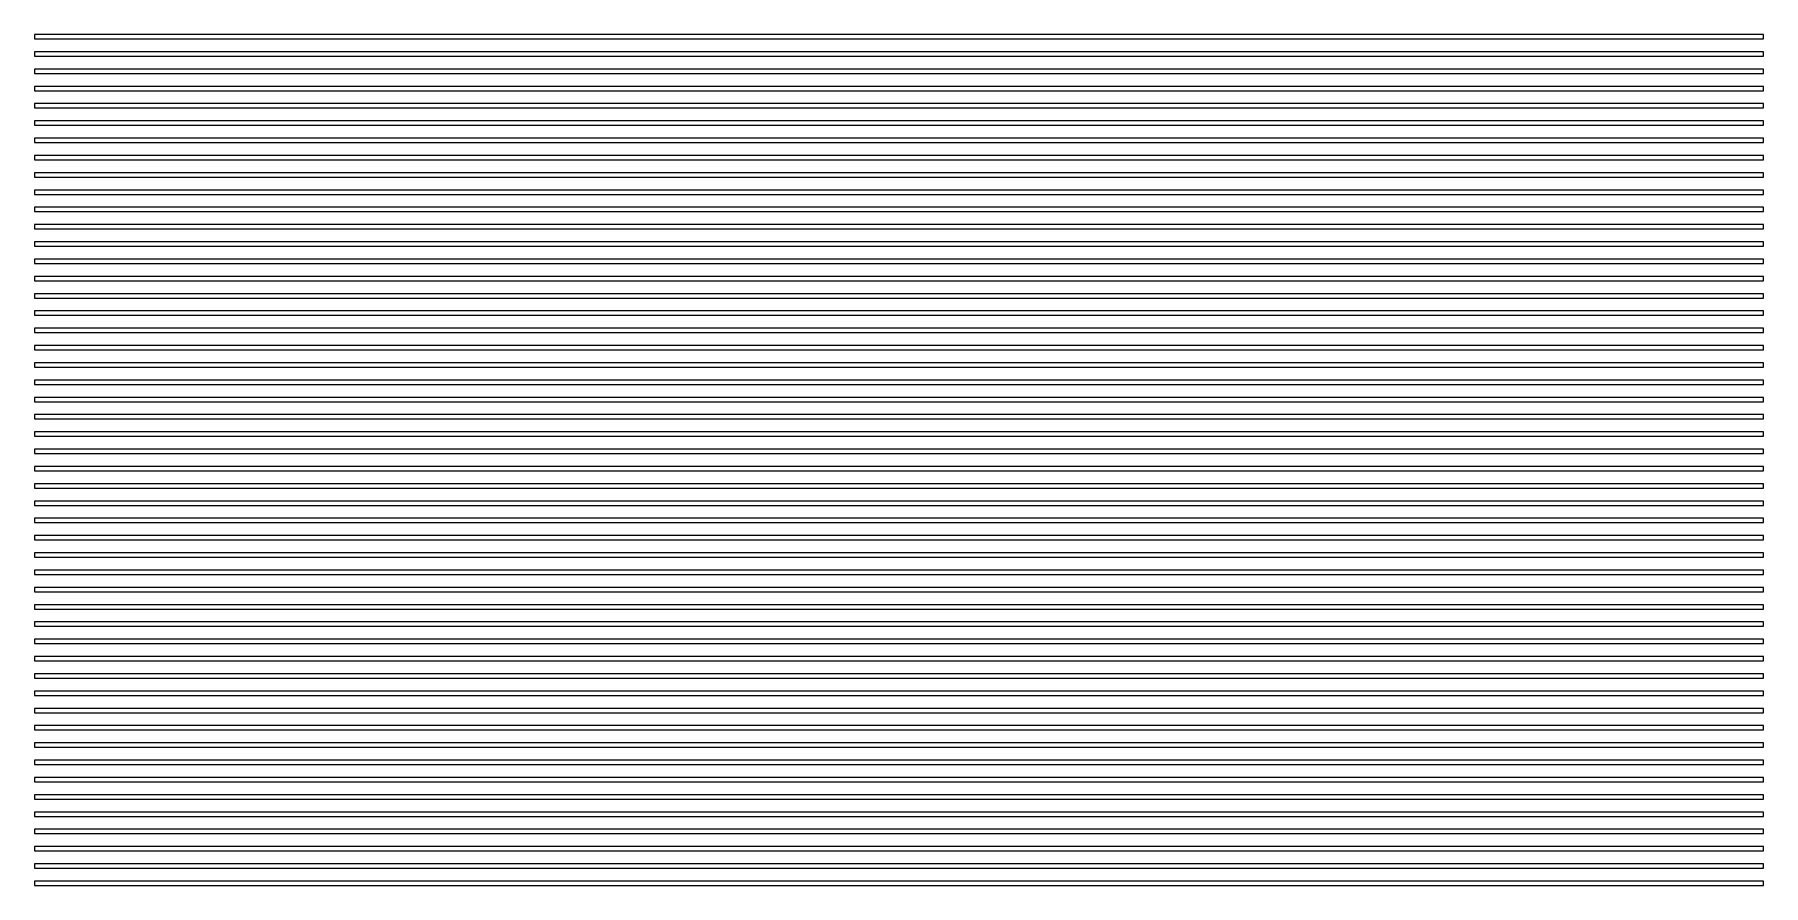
# Model space of a CAD drawing. Extents: x 4 to 8, y 2.02 to 9.98.
# Drawn here: x 4 to 8, y 2.015 to 3.985 of the extents above.
import ezdxf

# ---------------------------------------------------------------- set-up
doc = ezdxf.new("R2010")
doc.units = 0

msp = doc.modelspace()

# ---------------------------------------------------------------- linework, layer by layer
for p, q in [((8, 3.98499), (4, 3.98499)), ((4, 3.98499), (4, 3.97499)), ((4, 3.97499), (8, 3.97499)), ((8, 3.97499), (8, 3.98499)), ((8, 3.94499), (4, 3.94499)), ((4, 3.94499), (4, 3.935)), ((4, 3.935), (8, 3.935)), ((8, 3.935), (8, 3.94499)), ((8, 3.905), (4, 3.905)), ((4, 3.905), (4, 3.89499)), ((4, 3.89499), (8, 3.89499)), ((8, 3.89499), (8, 3.905)), ((8, 3.86499), (4, 3.86499)), ((4, 3.86499), (4, 3.855)), ((4, 3.855), (8, 3.855)), ((8, 3.855), (8, 3.86499)), ((8, 3.825), (4, 3.825)), ((4, 3.825), (4, 3.81499)), ((4, 3.81499), (8, 3.81499)), ((8, 3.81499), (8, 3.825)), ((8, 3.78499), (4, 3.78499)), ((4, 3.78499), (4, 3.77499)), ((4, 3.77499), (8, 3.77499)), ((8, 3.77499), (8, 3.78499)), ((8, 3.745), (4, 3.745)), ((4, 3.745), (4, 3.73499)), ((4, 3.73499), (8, 3.73499)), ((8, 3.73499), (8, 3.745)), ((8, 3.70499), (4, 3.70499)), ((4, 3.70499), (4, 3.69499)), ((4, 3.69499), (8, 3.69499)), ((8, 3.69499), (8, 3.70499)), ((8, 3.66499), (4, 3.66499)), ((4, 3.66499), (4, 3.655)), ((4, 3.655), (8, 3.655)), ((8, 3.655), (8, 3.66499)), ((8, 3.625), (4, 3.625)), ((4, 3.625), (4, 3.61499)), ((4, 3.61499), (8, 3.61499)), ((8, 3.61499), (8, 3.625)), ((8, 3.58499), (4, 3.58499)), ((4, 3.58499), (4, 3.575)), ((4, 3.575), (8, 3.575)), ((8, 3.575), (8, 3.58499)), ((8, 3.545), (4, 3.545)), ((4, 3.545), (4, 3.53499)), ((4, 3.53499), (8, 3.53499)), ((8, 3.53499), (8, 3.545)), ((8, 3.50499), (4, 3.50499)), ((4, 3.50499), (4, 3.495)), ((4, 3.495), (8, 3.495)), ((8, 3.495), (8, 3.50499)), ((8, 3.465), (4, 3.465)), ((4, 3.465), (4, 3.45499)), ((4, 3.45499), (8, 3.45499)), ((8, 3.45499), (8, 3.465)), ((8, 3.42499), (4, 3.42499)), ((4, 3.42499), (4, 3.41499)), ((4, 3.41499), (8, 3.41499)), ((8, 3.41499), (8, 3.42499)), ((8, 3.38499), (4, 3.38499)), ((4, 3.38499), (4, 3.375)), ((4, 3.375), (8, 3.375)), ((8, 3.375), (8, 3.38499)), ((8, 3.34499), (4, 3.34499)), ((4, 3.34499), (4, 3.33499)), ((4, 3.33499), (8, 3.33499)), ((8, 3.33499), (8, 3.34499)), ((8, 3.30499), (4, 3.30499)), ((4, 3.30499), (4, 3.295)), ((4, 3.295), (8, 3.295)), ((8, 3.295), (8, 3.30499)), ((8, 3.265), (4, 3.265)), ((4, 3.265), (4, 3.25499)), ((4, 3.25499), (8, 3.25499)), ((8, 3.25499), (8, 3.265)), ((8, 3.22499), (4, 3.22499)), ((4, 3.22499), (4, 3.215)), ((4, 3.215), (8, 3.215)), ((8, 3.215), (8, 3.22499)), ((8, 3.185), (4, 3.185)), ((4, 3.185), (4, 3.17499)), ((4, 3.17499), (8, 3.17499)), ((8, 3.17499), (8, 3.185)), ((8, 3.14499), (4, 3.14499)), ((4, 3.14499), (4, 3.13499)), ((4, 3.13499), (8, 3.13499)), ((8, 3.13499), (8, 3.14499)), ((8, 3.105), (4, 3.105)), ((4, 3.105), (4, 3.09499)), ((4, 3.09499), (8, 3.09499)), ((8, 3.09499), (8, 3.105)), ((8, 3.06499), (4, 3.06499)), ((4, 3.06499), (4, 3.05499)), ((4, 3.05499), (8, 3.05499)), ((8, 3.05499), (8, 3.06499)), ((8, 3.02499), (4, 3.02499)), ((4, 3.02499), (4, 3.015)), ((4, 3.015), (8, 3.015)), ((8, 3.015), (8, 3.02499)), ((8, 2.985), (4, 2.985)), ((4, 2.985), (4, 2.97501)), ((4, 2.97501), (8, 2.97501)), ((8, 2.97501), (8, 2.985)), ((8, 2.94501), (4, 2.94501)), ((4, 2.94501), (4, 2.93501)), ((4, 2.93501), (8, 2.93501)), ((8, 2.93501), (8, 2.94501)), ((8, 2.90501), (4, 2.90501)), ((4, 2.90501), (4, 2.895)), ((4, 2.895), (8, 2.895)), ((8, 2.895), (8, 2.90501)), ((8, 2.86501), (4, 2.86501)), ((4, 2.86501), (4, 2.85501)), ((4, 2.85501), (8, 2.85501)), ((8, 2.85501), (8, 2.86501)), ((8, 2.82501), (4, 2.82501)), ((4, 2.82501), (4, 2.815)), ((4, 2.815), (8, 2.815)), ((8, 2.815), (8, 2.82501)), ((8, 2.785), (4, 2.785)), ((4, 2.785), (4, 2.77501)), ((4, 2.77501), (8, 2.77501)), ((8, 2.77501), (8, 2.785)), ((8, 2.74501), (4, 2.74501)), ((4, 2.74501), (4, 2.735)), ((4, 2.735), (8, 2.735)), ((8, 2.735), (8, 2.74501)), ((8, 2.705), (4, 2.705)), ((4, 2.705), (4, 2.69501)), ((4, 2.69501), (8, 2.69501)), ((8, 2.69501), (8, 2.705)), ((8, 2.66501), (4, 2.66501)), ((4, 2.66501), (4, 2.65501)), ((4, 2.65501), (8, 2.65501)), ((8, 2.65501), (8, 2.66501)), ((8, 2.625), (4, 2.625)), ((4, 2.625), (4, 2.61501)), ((4, 2.61501), (8, 2.61501)), ((8, 2.61501), (8, 2.625)), ((8, 2.58501), (4, 2.58501)), ((4, 2.58501), (4, 2.57501)), ((4, 2.57501), (8, 2.57501)), ((8, 2.57501), (8, 2.58501)), ((8, 2.54501), (4, 2.54501)), ((4, 2.54501), (4, 2.535)), ((4, 2.535), (8, 2.535)), ((8, 2.535), (8, 2.54501)), ((8, 2.505), (4, 2.505)), ((4, 2.505), (4, 2.49501)), ((4, 2.49501), (8, 2.49501)), ((8, 2.49501), (8, 2.505)), ((8, 2.46501), (4, 2.46501)), ((4, 2.46501), (4, 2.455)), ((4, 2.455), (8, 2.455)), ((8, 2.455), (8, 2.46501)), ((8, 2.425), (4, 2.425)), ((4, 2.425), (4, 2.41501)), ((4, 2.41501), (8, 2.41501)), ((8, 2.41501), (8, 2.425)), ((8, 2.38501), (4, 2.38501)), ((4, 2.38501), (4, 2.375)), ((4, 2.375), (8, 2.375)), ((8, 2.375), (8, 2.38501)), ((8, 2.345), (4, 2.345)), ((4, 2.345), (4, 2.33501)), ((4, 2.33501), (8, 2.33501)), ((8, 2.33501), (8, 2.345)), ((8, 2.30501), (4, 2.30501)), ((4, 2.30501), (4, 2.29501)), ((4, 2.29501), (8, 2.29501)), ((8, 2.29501), (8, 2.30501)), ((8, 2.26501), (4, 2.26501)), ((4, 2.26501), (4, 2.255)), ((4, 2.255), (8, 2.255)), ((8, 2.255), (8, 2.26501)), ((8, 2.22501), (4, 2.22501)), ((4, 2.22501), (4, 2.21501)), ((4, 2.21501), (8, 2.21501)), ((8, 2.21501), (8, 2.22501)), ((8, 2.18501), (4, 2.18501)), ((4, 2.18501), (4, 2.175)), ((4, 2.175), (8, 2.175)), ((8, 2.175), (8, 2.18501)), ((8, 2.145), (4, 2.145)), ((4, 2.145), (4, 2.13501)), ((4, 2.13501), (8, 2.13501)), ((8, 2.13501), (8, 2.145)), ((8, 2.10501), (4, 2.10501)), ((4, 2.10501), (4, 2.095)), ((4, 2.095), (8, 2.095)), ((8, 2.095), (8, 2.10501)), ((8, 2.065), (4, 2.065)), ((4, 2.065), (4, 2.05501)), ((4, 2.05501), (8, 2.05501)), ((8, 2.05501), (8, 2.065)), ((8, 2.02501), (4, 2.02501)), ((4, 2.02501), (4, 2.01501)), ((4, 2.01501), (8, 2.01501)), ((8, 2.01501), (8, 2.02501))]:
    msp.add_line(p, q)

doc.saveas('drawing.dxf')
